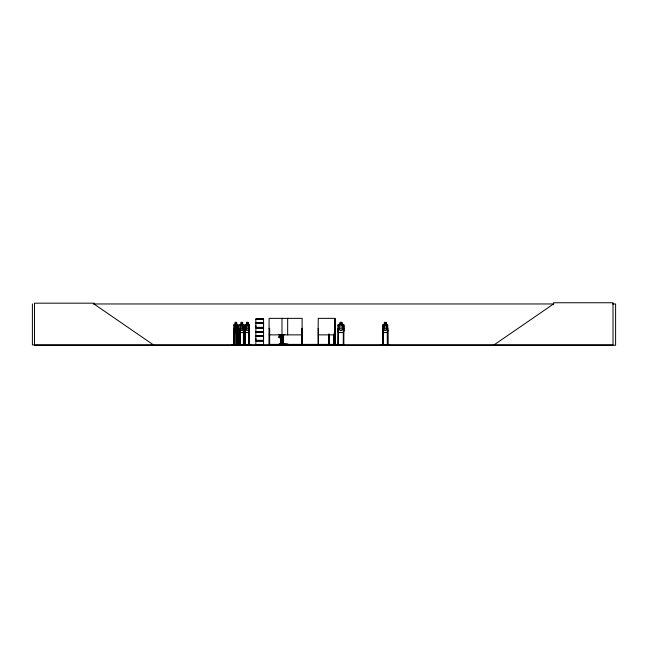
<?xml version="1.0" encoding="UTF-8"?>
<svg xmlns="http://www.w3.org/2000/svg" width="648" height="648" viewBox="0 0 648 648"><rect width="100%" height="100%" fill="white"/><g stroke="black" fill="none" stroke-linecap="round" stroke-linejoin="round"><path stroke-width="0.97" d="M255.839 340.313L255.839 336.514L263.566 336.514L263.558 340.313L255.839 340.313L255.847 338.418M255.839 327.321L255.839 323.53L263.566 323.53L263.558 327.321L255.839 327.321L255.847 325.426M263.558 338.418L263.558 336.514M263.558 325.426L263.558 323.53M299.133 344.59L305.329 344.566M338.426 344.59L332.238 344.898L338.426 344.817L338.459 344.299L337.77 344.299M279.896 334.684L278.956 334.668M236.917 332.562L237.233 330.529M237.354 344.849L237.524 328.39L238.075 328.39M279.482 336.596C277.32 337.616 281.094 338.823 280.276 336.587C279.086 334.668 277.976 338.305 280.058 337.268M318.022 344.89L318.241 318.354L334.757 318.354L334.822 344.849M238.075 330.529L237.589 332.489L234.284 332.489L233.904 330.529M243.543 332.562L244.085 330.537L244.037 325.077L243.51 324.429L244.085 325.077L243.964 344.898L244.037 344.299L243.389 344.299M245.098 330.537L245.495 332.562L248.913 332.562L249.359 330.529M248.913 332.562L249.407 330.537M382.709 330.537L383.195 332.562L387.212 332.562L387.739 330.529M387.212 332.562L387.796 330.537M231.441 344.59L251.505 344.59M237.168 344.858L236.909 324.365L237.176 325.11M343.902 330.529L343.221 332.489L338.548 332.489M380.927 344.849L389.594 344.59M234.779 344.898L235.062 324.365M330.124 344.849L327.224 344.566L343.278 344.469M330.132 344.59L327.216 344.59M268.669 344.89L268.742 344.388L334.797 344.388M302.122 344.299L302.057 344.898L302.122 318.354L269.098 318.354L268.969 344.59M337.713 344.849L337.835 328.39L338.394 328.39L338.426 344.89M236.682 330.529L237.403 328.901L237.403 325.11L236.682 324.429L236.682 322.331L235.248 322.331L235.248 324.365M234.025 328.39L233.936 344.898L233.806 325.085L234.317 324.365L237.662 324.365L238.164 325.077L237.63 332.562L234.252 332.562L233.855 330.537M234.333 324.429L233.806 325.085M240.222 332.562L239.728 325.085L240.181 324.365L243.575 324.365M239.776 325.085L240.23 324.365M382.62 344.898L382.668 325.085L383.243 324.365L387.196 324.365L387.796 325.077L387.788 344.898M337.94 325.118L338.548 324.429M241.259 324.429L240.538 325.11L240.538 328.901L241.259 330.529L242.603 330.529L243.316 328.901L243.316 325.11L242.603 324.429L242.603 322.331M384.418 324.429L383.576 325.11L383.576 328.901L384.418 330.529L386.006 330.529L386.856 328.901L386.856 325.11L386.006 324.429L386.038 322.396L384.361 322.331L384.418 324.429L384.458 322.396M494.051 344.898L553.538 303.961L553.538 302.754L613.016 302.754L613.016 344.898L32.4 344.898L32.4 303.961M255.839 344.736L255.839 341.075L263.566 341.075L263.566 344.736L255.822 344.89M279.369 336.596L280.228 336.944M278.778 334.668L284.901 334.733M93.215 303.961L553.846 303.961M612.562 303.961L615.6 303.961L615.6 345.246L34.49 345.246L34.49 303.183L93.976 303.183L93.976 303.961L153.454 344.898M255.83 318.954L263.574 318.954M255.847 319.334L263.558 319.334M241.21 322.331L241.21 324.429L241.161 322.331L242.652 322.331M247.973 322.331L246.483 322.331L246.532 324.429L245.867 325.11L245.867 328.901L246.58 330.529L247.925 330.529L248.646 328.901L248.646 325.11L247.925 324.429L247.925 322.331L247.973 324.365M235.58 322.736L236.447 322.736M255.782 323.028L263.615 323.028M255.782 323.263L263.615 323.263M235.58 323.417L236.447 323.417M249.359 344.898L249.359 325.077L248.856 324.365L245.511 324.365L245.049 325.085L245.543 332.562M343.246 324.365L338.515 324.365L337.867 325.085L337.867 330.537L338.499 332.562L343.27 332.562L343.966 330.537L343.966 325.077L343.246 324.365L343.902 325.11L343.837 344.898M382.668 325.085L382.709 344.898M255.782 327.588L263.615 327.588M255.782 327.823L263.615 327.823M236.755 328.39L237.176 328.39M243.988 328.39L243.446 328.39L243.397 344.898M249.31 328.39L248.767 328.39L248.873 344.898M269.098 328.39L269.657 328.39L269.657 344.898M318.241 328.39L318.549 344.898L318.549 344.299M334.757 328.39L334.473 344.898M335.219 328.39L335.437 344.898M343.902 328.39L343.343 328.39L343.278 344.898M382.676 328.39L383.26 328.39L383.316 344.898M263.574 331.752L255.766 331.849L263.574 331.946M255.847 332.319L263.558 332.319M240.206 332.489L243.559 332.489M245.527 332.489L248.881 332.489M383.235 332.489L387.172 332.489M240.173 332.562L243.591 332.562M269.098 334.87L302.122 334.87M318.241 334.87L334.757 334.87M255.782 336.02L263.615 336.02M255.782 336.255L263.615 336.255M255.782 340.573L263.615 340.573M255.782 340.808L263.615 340.808M278.794 344.153L284.99 344.153M233.58 344.299L234.228 344.299L234.074 344.898M234.479 344.299L235.005 344.299M237.225 344.299L236.723 344.898L236.755 332.27M237.468 344.299L238.124 344.299L238.116 344.898M239.493 344.299L240.262 344.59M245.471 344.299L244.814 344.299L244.823 344.898L244.871 328.39L245.422 328.39L245.462 344.898M249.367 344.299L248.711 344.299L248.719 344.898M335.494 344.299L335.154 344.898M343.278 344.299L343.966 344.299L343.966 344.898M382.62 344.299L383.316 344.299M387.909 344.299L387.212 344.299L387.221 344.898M255.847 344.631L263.558 344.631M302.268 344.849L302.341 328.39L301.563 328.39L301.563 344.898L301.498 344.299M234.293 344.849L234.179 328.39L233.628 328.39L233.628 344.898M248.832 324.429L249.31 325.11M237.589 324.429L238.075 325.11L238.051 344.898M382.725 330.529L383.227 332.562M234.77 330.529L235.054 332.562M387.909 344.898L387.852 328.39L387.269 328.39L387.334 344.898M387.666 344.299L387.65 344.898M387.48 344.299L387.464 344.898M386.095 322.331L386.062 324.365M383.138 328.39L383.195 344.898M383.049 344.299L383.073 344.898M382.863 344.299L382.879 344.898M343.408 344.299L343.408 344.898M341.933 324.365L341.933 322.331L339.9 322.331L339.973 324.429L338.953 325.11L338.953 328.901L339.973 330.529L341.869 330.529L342.881 328.901L342.881 325.11L341.869 324.429L341.869 322.396M337.9 344.299L337.9 344.898M335.227 318.354L335.219 344.898M334.724 344.299L334.724 344.898M334.506 344.299L334.506 344.898M334.23 344.299L334.23 344.898M334.174 334.214L334.125 344.898M334.068 334.214L334.068 344.898M333.68 334.214L333.688 344.898M333.574 334.214L333.623 344.898M333.518 344.299L333.518 344.898M329.37 344.299L329.37 344.898M329.314 334.214L329.273 344.898M329.216 334.214L329.216 344.898M328.82 334.214L328.892 344.898M328.722 334.214L328.722 344.898M328.666 344.299L328.666 344.898M318.379 344.388L318.379 344.898M317.172 344.388L317.172 344.898M302.405 344.299L302.405 344.898M301.863 344.388L301.863 344.898M287.817 344.898L287.817 343.958L284.148 343.699L279.474 343.958L279.474 344.898M287.663 318.354L287.663 334.87M283.184 334.579L283.184 344.898M283.055 334.579L283.055 344.898M282.625 334.579L282.625 344.898M282.496 334.579L282.496 344.898M281.985 318.354L281.985 334.87M281.289 334.571L281.224 344.89M280.73 334.571L280.665 344.89M280.6 334.571L280.6 344.89M269.949 344.388L269.949 344.898M269.722 344.299L269.722 344.898M269.163 344.299L269.155 344.898M249.286 344.299L249.205 344.898M249.164 328.39L249.067 344.898M248.913 328.39L248.986 344.898M245.268 328.39L245.317 344.898M245.195 344.299L245.179 344.898L245.098 325.085M243.834 328.39L243.883 344.898M243.664 344.299L243.745 344.898M243.591 328.39L243.551 344.898M239.946 328.39L239.971 344.858L240.1 328.39L239.549 328.39L239.549 344.898M239.768 344.299L239.792 344.898M239.703 328.39L239.703 344.898M237.921 328.39L237.832 344.898M237.767 344.299L237.743 344.898M237.678 328.39L237.63 344.898M237.03 344.299L237.03 344.898M236.949 328.39L236.925 344.898M236.447 322.331L236.415 330.529L235.653 330.529L235.24 328.901L235.564 322.331M236.277 322.736L236.277 323.417M235.791 322.736L235.791 323.417M235.297 322.331L234.625 328.901M234.981 344.898L234.949 328.39L234.527 328.39L234.503 344.898M234.673 344.299L234.698 344.898M233.742 344.299L233.653 344.898M263.574 319.1L255.83 319.091L255.847 322.769L263.566 322.769L263.566 319.108M242.36 322.736L241.501 322.736L241.501 323.417L242.36 323.417L242.36 322.736M247.682 322.736L246.823 322.736L246.823 323.417L247.682 323.417L247.682 322.736M341.528 322.736L340.305 322.736L340.305 323.417L341.528 323.417L341.528 322.736M385.722 322.736L384.701 322.736L384.701 323.417L385.722 323.417L385.722 322.736M236.415 325.11L235.653 325.11L235.653 328.901L236.415 328.901L236.415 325.11M242.603 325.11L241.259 325.11L241.259 328.901L242.603 328.901L242.603 325.11M247.925 325.11L246.58 325.11L246.58 328.901L247.925 328.901L247.925 325.11M341.869 325.11L339.973 325.11L339.973 328.901L341.869 328.901L341.869 325.11M386.006 325.11L384.418 325.11L384.418 328.901L386.006 328.901L386.006 325.11M263.566 328.091L255.839 328.091L255.839 331.744L263.558 331.646L263.566 328.091M263.574 332.1L255.83 332.1L255.847 335.753L263.566 335.753L263.566 332.1"/></g></svg>
